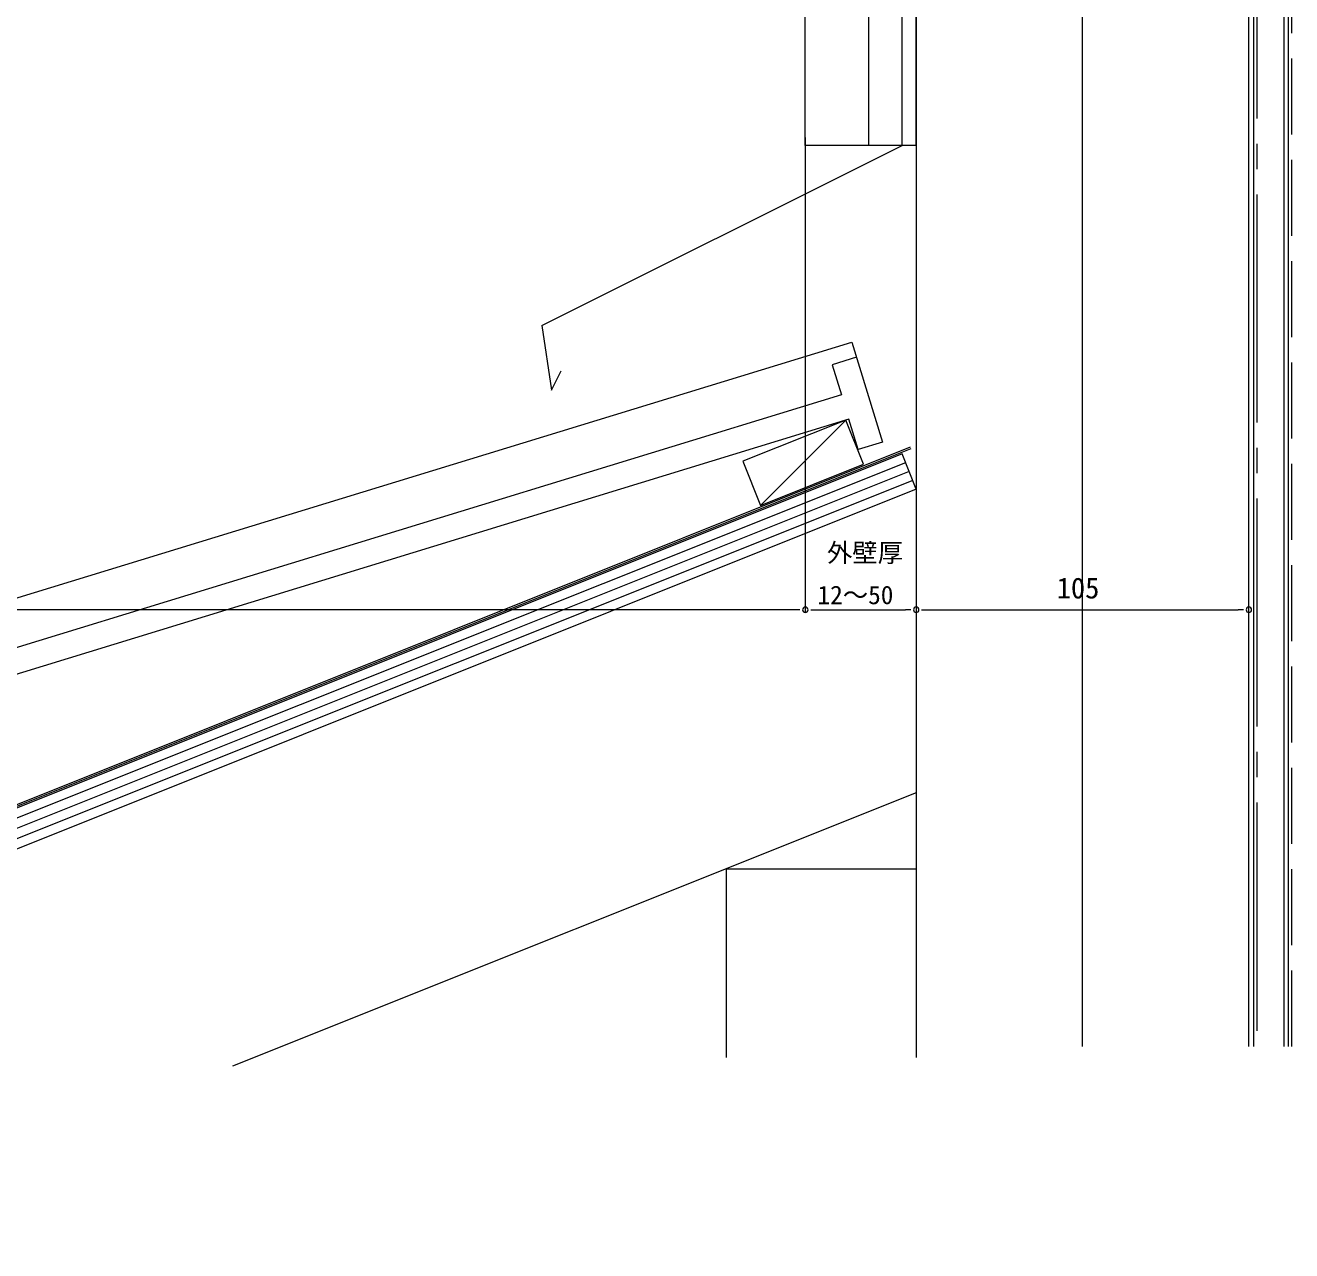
# Model space of a CAD drawing. Units: millimetres, scale not verified. Extents: x -990 to 990, y -1598 to 1604.
# Drawn here: x -154.9 to 244.8, y 222 to 608.9 of the extents above; entities that cross this region are included whole.
import ezdxf
from ezdxf.enums import TextEntityAlignment as Align

# ---------------------------------------------------------------- set-up
doc = ezdxf.new("R2010")
doc.units = ezdxf.units.MM
doc.header["$LTSCALE"] = 8
doc.linetypes.add('CHAIN2', pattern=[12, 9, -1, 1, -1])
doc.linetypes.add('DASHED3', pattern=[4, 3, -1])
for name, color, linetype, lineweight in [('0-2_YKK_ZWAK', 2, 'Continuous', 9), ('0-5_YKK_13', 6, 'Continuous', 9), ('0-6_YKK_D', 3, 'Continuous', 9)]:
    doc.layers.add(name, color=color, linetype=linetype, lineweight=lineweight)
doc.styles.add('ＭＳ ゴシック', font='')
doc.styles.get('ＭＳ ゴシック').set_extended_font_data('MS Gothic')

msp = doc.modelspace()

# ---------------------------------------------------------------- linework, layer by layer
at = {"layer": '0-2_YKK_ZWAK'}
msp.add_line((178.777, 286.477), (178.777, 1264.277), dxfattribs=at)
at = {"layer": '0-5_YKK_13'}
for p, q in [((126.277, 594.477), (126.277, 423.372)), ((91.277, 573.477), (91.277, 423.372)), ((91.277, 572.477), (91.277, 423.372)), ((126.277, 573.477), (126.277, 423.372)), ((87.877, 424.372), (-505.324, 424.372)), ((89.577, 424.372), (87.877, 424.372)), ((92.977, 424.372), (94.677, 424.372)), ((94.677, 424.372), (122.877, 424.372)), ((124.577, 424.372), (122.877, 424.372)), ((127.977, 424.372), (129.677, 424.372)), ((129.677, 424.372), (227.877, 424.372)), ((229.577, 424.372), (227.877, 424.372)), ((231.277, 411.94), (231.277, 425.372))]:
    msp.add_line(p, q, dxfattribs=at)
for centre, start, end in [((91.277, 424.372), 0, 180), ((91.277, 424.372), 0, 180), ((91.277, 424.372), 180, 0), ((91.277, 424.372), 180, 0), ((126.277, 424.372), 0, 180), ((126.277, 424.372), 0, 180), ((126.277, 424.372), 180, 0), ((126.277, 424.372), 180, 0), ((231.277, 424.372), 0, 180), ((231.277, 424.372), 180, 0)]:
    msp.add_arc(centre, 0.85, start, end, dxfattribs=at)
at = {"layer": '0-6_YKK_D'}
for p, q in [((91.277, 570.977), (91.277, 1264.277)), ((111.277, 570.977), (111.277, 1264.277)), ((126.277, 570.977), (126.277, 1113.147)), ((126.277, 865.977), (126.277, 282.977)), ((231.277, 286.477), (231.277, 843.477)), ((231.277, 286.477), (231.277, 843.477)), ((232.777, 843.477), (232.777, 286.477)), ((242.277, 843.477), (242.277, 286.477)), ((243.777, 286.477), (243.777, 843.477)), ((111.277, 570.977), (91.277, 570.977)), ((-182.298, 420.532), (105.95, 508.886)), ((105.95, 508.886), (115.621, 477.335)), ((102.697, 492.2), (-176.482, 406.626)), ((105.041, 484.551), (-193.26, 393.116)), ((104.085, 484.258), (77.161, 457.33)), ((107.972, 474.99), (105.041, 484.551)), ((124.364, 475.677), (-503.643, 224.428)), ((115.621, 477.335), (107.972, 474.99)), ((124.55, 475.213), (-502.529, 224.335)), ((121.819, 473.582), (-501.414, 224.242)), ((126.277, 462.44), (121.819, 473.582)), ((122.934, 470.796), (-494.729, 223.686)), ((124.048, 468.011), (-488.044, 223.129)), ((125.162, 465.226), (-481.359, 222.572)), ((126.277, 462.44), (-474.674, 222.016)), ((126.277, 366.582), (-89.503, 280.254)), ((66.277, 342.586), (126.277, 342.586)), ((66.277, 342.586), (66.277, 282.977))]:
    msp.add_line(p, q, dxfattribs=at)
at = {"layer": '0-6_YKK_D', "linetype": 'CHAIN2'}
msp.add_line((233.777, 843.477), (233.777, 286.477), dxfattribs=at)
at = {"layer": '0-6_YKK_D', "linetype": 'DASHED3'}
msp.add_line((244.777, 286.477), (244.777, 843.477), dxfattribs=at)
at = {"layer": '0-6_YKK_D'}
for points in [[(126.277, 570.977), (111.277, 570.977), (111.277, 1113.147)], [(8.144, 514.108), (117.864, 568.968), (121.882, 570.977), (121.882, 690.977)], [(8.144, 514.108), (11.158, 493.761), (14.172, 499.79)], [(107.415, 504.105), (99.766, 501.761), (102.697, 492.2)]]:
    msp.add_lwpolyline(points, dxfattribs=at)
msp.add_lwpolyline([(109.656, 470.331), (104.085, 484.258), (71.589, 471.257), (77.161, 457.33)], close=True, dxfattribs=at)

# ---------------------------------------------------------------- texts
at = {"layer": '0-5_YKK_13', "style": 'ＭＳ ゴシック'}
for s, height, p in [('外壁厚', 5.865, (98.11, 437.705)), ('12～50', 5.865, (95.123, 424.372)), ('105', 6.598, (170.617, 425.972))]:
    msp.add_text(s, height=height, dxfattribs=at).set_placement(p, align=Align.BOTTOM_LEFT)

doc.saveas('drawing.dxf')
